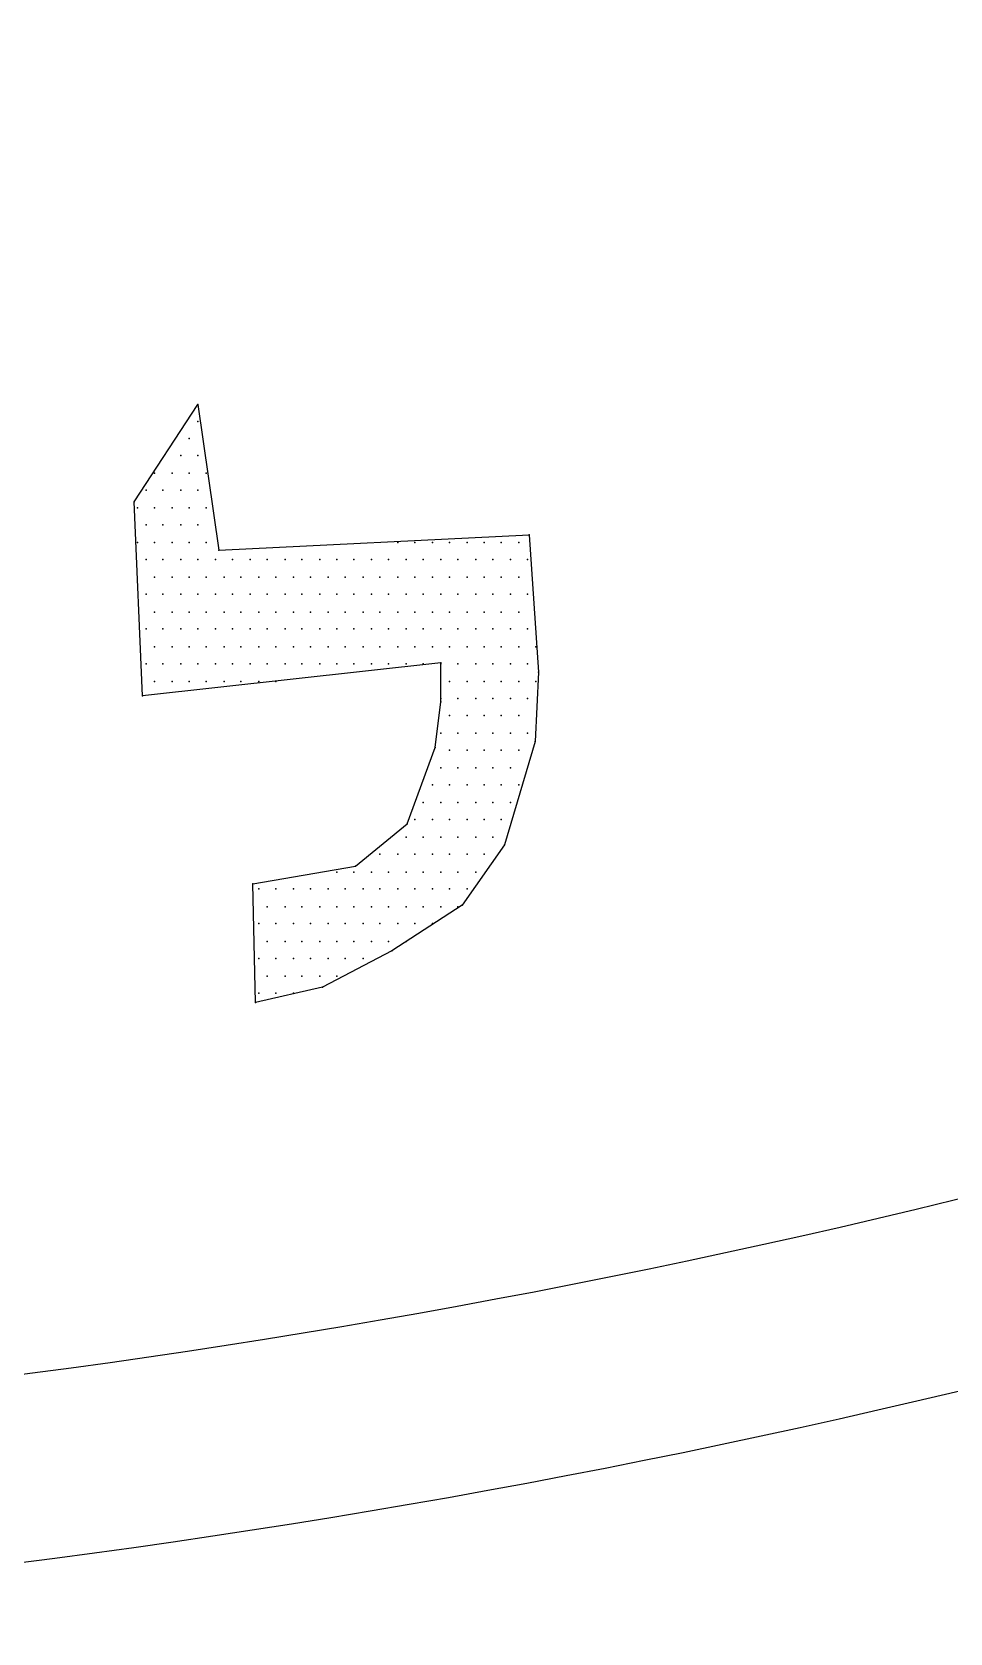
# Model space of a CAD drawing. Extents: x 180421 to 181317, y 668879 to 669680.
# Drawn here: x 180608.94 to 180614.66, y 669594.33 to 669604.31 of the extents above; entities that cross this region are included whole.
import ezdxf

# ---------------------------------------------------------------- set-up
doc = ezdxf.new("R2010")
doc.units = 0
doc.header["$LTSCALE"] = 2.5
doc.header["$MEASUREMENT"] = 0
doc.layers.add('KOTERET', color=1, linetype='CONTINUOUS')

msp = doc.modelspace()

# ---------------------------------------------------------------- linework, layer by layer
at = {"layer": 'KOTERET', "color": 1, "linetype": 'Continuous'}
for points in [[(180622.0816, 669630.2263, 0.06433), (180609.3401, 669633.7416, 0.055067), (180598.0185, 669634.0794, 0.081051), (180584.6436, 669631.3295, 0.05642), (180576.1722, 669626.9486, 0.170965), (180569.6589, 669619.3533, 0.076819), (180568.6666, 669614.8616, 0.118306), (180570.2554, 669608.0158, 0.129737), (180575.3329, 669602.2468, 0.070189), (180585.2717, 669597.0109, 0.047922), (180592.7245, 669595.116, 0.049022), (180603.3916, 669594.3507, 0.072792), (180618.9939, 669597.0531, 0.1248), (180629.2441, 669602.6585, 0.103709), (180634.8759, 669610.6232, 0.036886), (180635.2876, 669612.3703, 0.106536), (180635.0026, 669617.4954, 0.106243), (180629.9355, 669625.2332, 0.106919), (180622.0816, 669630.2263)], [(180592.9145, 669596.2614, 0.049045), (180603.36, 669595.5119, 0.072972), (180618.6666, 669598.1721, 0.125195), (180628.4524, 669603.5083, 0.103069), (180633.7886, 669611.0297, 0.035565), (180634.1422, 669612.5551, 0.105225), (180633.8994, 669617.1365, 0.105504), (180629.1227, 669624.4098, 0.107235), (180621.6594, 669629.1496, 0.064474), (180609.1765, 669632.591, 0.055181), (180598.0871, 669632.9235, 0.081162), (180585.0606, 669630.2474, 0.05669), (180576.7844, 669625.9616, 0.171614), (180570.7409, 669618.9363, 0.076301), (180569.8278, 669614.8194, 0.117637), (180571.2952, 669608.5384, 0.130118), (180575.998, 669603.2022, 0.070334), (180585.6676, 669598.1034, 0.047983), (180592.9145, 669596.2614)]]:
    msp.add_lwpolyline(points, format="xyb", dxfattribs=at)
at = {"layer": 'KOTERET', "color": 2, "linetype": 'Continuous'}
for points in [[(180609.5777, 669601.3812), (180609.9735, 669601.9882)], [(180609.9735, 669601.9882), (180610.1055, 669601.0803)], [(180609.9735, 669601.8826), (180609.9735, 669601.8826)], [(180609.9207, 669601.777), (180609.9207, 669601.777)], [(180609.868, 669601.6715), (180609.868, 669601.6715)], [(180609.9735, 669601.6715), (180609.9735, 669601.6715)], [(180609.7043, 669601.5606), (180609.7043, 669601.5606)], [(180609.8152, 669601.5606), (180609.8152, 669601.5606)], [(180609.9207, 669601.5606), (180609.9207, 669601.5606)], [(180610.0263, 669601.5606), (180610.0263, 669601.5606)], [(180609.6515, 669601.4551), (180609.6515, 669601.4551)], [(180609.7571, 669601.4551), (180609.7571, 669601.4551)], [(180609.868, 669601.4551), (180609.868, 669601.4551)], [(180609.9735, 669601.4551), (180609.9735, 669601.4551)], [(180609.6304, 669600.1725), (180609.5777, 669601.3812)], [(180609.5988, 669601.3442), (180609.5988, 669601.3442)], [(180609.7043, 669601.3442), (180609.7043, 669601.3442)], [(180609.8152, 669601.3442), (180609.8152, 669601.3442)], [(180609.9207, 669601.3442), (180609.9207, 669601.3442)], [(180610.0263, 669601.3442), (180610.0263, 669601.3442)], [(180609.6515, 669601.2387), (180609.6515, 669601.2387)], [(180609.7571, 669601.2387), (180609.7571, 669601.2387)], [(180609.868, 669601.2387), (180609.868, 669601.2387)], [(180609.9735, 669601.2387), (180609.9735, 669601.2387)], [(180609.5988, 669601.1278), (180609.5988, 669601.1278)], [(180609.7043, 669601.1278), (180609.7043, 669601.1278)], [(180609.8152, 669601.1278), (180609.8152, 669601.1278)], [(180609.9207, 669601.1278), (180609.9207, 669601.1278)], [(180610.0263, 669601.1278), (180610.0263, 669601.1278)], [(180610.1055, 669601.0803), (180612.0373, 669601.1753)], [(180611.2192, 669601.1278), (180611.2192, 669601.1278)], [(180611.3247, 669601.1278), (180611.3247, 669601.1278)], [(180611.4356, 669601.1278), (180611.4356, 669601.1278)], [(180611.5411, 669601.1278), (180611.5411, 669601.1278)], [(180611.652, 669601.1278), (180611.652, 669601.1278)], [(180611.7575, 669601.1278), (180611.7575, 669601.1278)], [(180611.8631, 669601.1278), (180611.8631, 669601.1278)], [(180611.9739, 669601.1278), (180611.9739, 669601.1278)], [(180612.0373, 669601.1753), (180612.0953, 669600.3203)], [(180609.6515, 669601.0223), (180609.6515, 669601.0223)], [(180609.7571, 669601.0223), (180609.7571, 669601.0223)], [(180609.868, 669601.0223), (180609.868, 669601.0223)], [(180609.9735, 669601.0223), (180609.9735, 669601.0223)], [(180610.0844, 669601.0223), (180610.0844, 669601.0223)], [(180610.1899, 669601.0223), (180610.1899, 669601.0223)], [(180610.3008, 669601.0223), (180610.3008, 669601.0223)], [(180610.4063, 669601.0223), (180610.4063, 669601.0223)], [(180610.5172, 669601.0223), (180610.5172, 669601.0223)], [(180610.6227, 669601.0223), (180610.6227, 669601.0223)], [(180610.7336, 669601.0223), (180610.7336, 669601.0223)], [(180610.8391, 669601.0223), (180610.8391, 669601.0223)], [(180610.9447, 669601.0223), (180610.9447, 669601.0223)], [(180611.0555, 669601.0223), (180611.0555, 669601.0223)], [(180611.1611, 669601.0223), (180611.1611, 669601.0223)], [(180611.2719, 669601.0223), (180611.2719, 669601.0223)], [(180611.3775, 669601.0223), (180611.3775, 669601.0223)], [(180611.4883, 669601.0223), (180611.4883, 669601.0223)], [(180611.5939, 669601.0223), (180611.5939, 669601.0223)], [(180611.7048, 669601.0223), (180611.7048, 669601.0223)], [(180611.8103, 669601.0223), (180611.8103, 669601.0223)], [(180611.9212, 669601.0223), (180611.9212, 669601.0223)], [(180612.0267, 669601.0223), (180612.0267, 669601.0223)], [(180609.7043, 669600.9114), (180609.7043, 669600.9114)], [(180609.8152, 669600.9114), (180609.8152, 669600.9114)], [(180609.9207, 669600.9114), (180609.9207, 669600.9114)], [(180610.0263, 669600.9114), (180610.0263, 669600.9114)], [(180610.1371, 669600.9114), (180610.1371, 669600.9114)], [(180610.2427, 669600.9114), (180610.2427, 669600.9114)], [(180610.3535, 669600.9114), (180610.3535, 669600.9114)], [(180610.4591, 669600.9114), (180610.4591, 669600.9114)], [(180610.5699, 669600.9114), (180610.5699, 669600.9114)], [(180610.6755, 669600.9114), (180610.6755, 669600.9114)], [(180610.7864, 669600.9114), (180610.7864, 669600.9114)], [(180610.8919, 669600.9114), (180610.8919, 669600.9114)], [(180611.0028, 669600.9114), (180611.0028, 669600.9114)], [(180611.1083, 669600.9114), (180611.1083, 669600.9114)], [(180611.2192, 669600.9114), (180611.2192, 669600.9114)], [(180611.3247, 669600.9114), (180611.3247, 669600.9114)], [(180611.4356, 669600.9114), (180611.4356, 669600.9114)], [(180611.5411, 669600.9114), (180611.5411, 669600.9114)], [(180611.652, 669600.9114), (180611.652, 669600.9114)], [(180611.7575, 669600.9114), (180611.7575, 669600.9114)], [(180611.8631, 669600.9114), (180611.8631, 669600.9114)], [(180611.9739, 669600.9114), (180611.9739, 669600.9114)], [(180609.6515, 669600.8059), (180609.6515, 669600.8059)], [(180609.7571, 669600.8059), (180609.7571, 669600.8059)], [(180609.868, 669600.8059), (180609.868, 669600.8059)], [(180609.9735, 669600.8059), (180609.9735, 669600.8059)], [(180610.0844, 669600.8059), (180610.0844, 669600.8059)], [(180610.1899, 669600.8059), (180610.1899, 669600.8059)], [(180610.3008, 669600.8059), (180610.3008, 669600.8059)], [(180610.4063, 669600.8059), (180610.4063, 669600.8059)], [(180610.5172, 669600.8059), (180610.5172, 669600.8059)], [(180610.6227, 669600.8059), (180610.6227, 669600.8059)], [(180610.7336, 669600.8059), (180610.7336, 669600.8059)], [(180610.8391, 669600.8059), (180610.8391, 669600.8059)], [(180610.9447, 669600.8059), (180610.9447, 669600.8059)], [(180611.0555, 669600.8059), (180611.0555, 669600.8059)], [(180611.1611, 669600.8059), (180611.1611, 669600.8059)], [(180611.2719, 669600.8059), (180611.2719, 669600.8059)], [(180611.3775, 669600.8059), (180611.3775, 669600.8059)], [(180611.4883, 669600.8059), (180611.4883, 669600.8059)], [(180611.5939, 669600.8059), (180611.5939, 669600.8059)], [(180611.7048, 669600.8059), (180611.7048, 669600.8059)], [(180611.8103, 669600.8059), (180611.8103, 669600.8059)], [(180611.9212, 669600.8059), (180611.9212, 669600.8059)], [(180612.0267, 669600.8059), (180612.0267, 669600.8059)], [(180609.7043, 669600.695), (180609.7043, 669600.695)], [(180609.8152, 669600.695), (180609.8152, 669600.695)], [(180609.9207, 669600.695), (180609.9207, 669600.695)], [(180610.0263, 669600.695), (180610.0263, 669600.695)], [(180610.1371, 669600.695), (180610.1371, 669600.695)], [(180610.2427, 669600.695), (180610.2427, 669600.695)], [(180610.3535, 669600.695), (180610.3535, 669600.695)], [(180610.4591, 669600.695), (180610.4591, 669600.695)], [(180610.5699, 669600.695), (180610.5699, 669600.695)], [(180610.6755, 669600.695), (180610.6755, 669600.695)], [(180610.7864, 669600.695), (180610.7864, 669600.695)], [(180610.8919, 669600.695), (180610.8919, 669600.695)], [(180611.0028, 669600.695), (180611.0028, 669600.695)], [(180611.1083, 669600.695), (180611.1083, 669600.695)], [(180611.2192, 669600.695), (180611.2192, 669600.695)], [(180611.3247, 669600.695), (180611.3247, 669600.695)], [(180611.4356, 669600.695), (180611.4356, 669600.695)], [(180611.5411, 669600.695), (180611.5411, 669600.695)], [(180611.652, 669600.695), (180611.652, 669600.695)], [(180611.7575, 669600.695), (180611.7575, 669600.695)], [(180611.8631, 669600.695), (180611.8631, 669600.695)], [(180611.9739, 669600.695), (180611.9739, 669600.695)], [(180609.6515, 669600.5895), (180609.6515, 669600.5895)], [(180609.7571, 669600.5895), (180609.7571, 669600.5895)], [(180609.868, 669600.5895), (180609.868, 669600.5895)], [(180609.9735, 669600.5895), (180609.9735, 669600.5895)], [(180610.0844, 669600.5895), (180610.0844, 669600.5895)], [(180610.1899, 669600.5895), (180610.1899, 669600.5895)], [(180610.3008, 669600.5895), (180610.3008, 669600.5895)], [(180610.4063, 669600.5895), (180610.4063, 669600.5895)], [(180610.5172, 669600.5895), (180610.5172, 669600.5895)], [(180610.6227, 669600.5895), (180610.6227, 669600.5895)], [(180610.7336, 669600.5895), (180610.7336, 669600.5895)], [(180610.8391, 669600.5895), (180610.8391, 669600.5895)], [(180610.9447, 669600.5895), (180610.9447, 669600.5895)], [(180611.0555, 669600.5895), (180611.0555, 669600.5895)], [(180611.1611, 669600.5895), (180611.1611, 669600.5895)], [(180611.2719, 669600.5895), (180611.2719, 669600.5895)], [(180611.3775, 669600.5895), (180611.3775, 669600.5895)], [(180611.4883, 669600.5895), (180611.4883, 669600.5895)], [(180611.5939, 669600.5895), (180611.5939, 669600.5895)], [(180611.7048, 669600.5895), (180611.7048, 669600.5895)], [(180611.8103, 669600.5895), (180611.8103, 669600.5895)], [(180611.9212, 669600.5895), (180611.9212, 669600.5895)], [(180612.0267, 669600.5895), (180612.0267, 669600.5895)], [(180609.7043, 669600.4786), (180609.7043, 669600.4786)], [(180609.8152, 669600.4786), (180609.8152, 669600.4786)], [(180609.9207, 669600.4786), (180609.9207, 669600.4786)], [(180610.0263, 669600.4786), (180610.0263, 669600.4786)], [(180610.1371, 669600.4786), (180610.1371, 669600.4786)], [(180610.2427, 669600.4786), (180610.2427, 669600.4786)], [(180610.3535, 669600.4786), (180610.3535, 669600.4786)], [(180610.4591, 669600.4786), (180610.4591, 669600.4786)], [(180610.5699, 669600.4786), (180610.5699, 669600.4786)], [(180610.6755, 669600.4786), (180610.6755, 669600.4786)], [(180610.7864, 669600.4786), (180610.7864, 669600.4786)], [(180610.8919, 669600.4786), (180610.8919, 669600.4786)], [(180611.0028, 669600.4786), (180611.0028, 669600.4786)], [(180611.1083, 669600.4786), (180611.1083, 669600.4786)], [(180611.2192, 669600.4786), (180611.2192, 669600.4786)], [(180611.3247, 669600.4786), (180611.3247, 669600.4786)], [(180611.4356, 669600.4786), (180611.4356, 669600.4786)], [(180611.5411, 669600.4786), (180611.5411, 669600.4786)], [(180611.652, 669600.4786), (180611.652, 669600.4786)], [(180611.7575, 669600.4786), (180611.7575, 669600.4786)], [(180611.8631, 669600.4786), (180611.8631, 669600.4786)], [(180611.9739, 669600.4786), (180611.9739, 669600.4786)], [(180612.0795, 669600.4786), (180612.0795, 669600.4786)], [(180611.4883, 669600.3783), (180609.6304, 669600.1725)], [(180609.6515, 669600.3731), (180609.6515, 669600.3731)], [(180609.7571, 669600.3731), (180609.7571, 669600.3731)], [(180609.868, 669600.3731), (180609.868, 669600.3731)], [(180609.9735, 669600.3731), (180609.9735, 669600.3731)], [(180610.0844, 669600.3731), (180610.0844, 669600.3731)], [(180610.1899, 669600.3731), (180610.1899, 669600.3731)], [(180610.3008, 669600.3731), (180610.3008, 669600.3731)], [(180610.4063, 669600.3731), (180610.4063, 669600.3731)], [(180610.5172, 669600.3731), (180610.5172, 669600.3731)], [(180610.6227, 669600.3731), (180610.6227, 669600.3731)], [(180610.7336, 669600.3731), (180610.7336, 669600.3731)], [(180610.8391, 669600.3731), (180610.8391, 669600.3731)], [(180610.9447, 669600.3731), (180610.9447, 669600.3731)], [(180611.0555, 669600.3731), (180611.0555, 669600.3731)], [(180611.1611, 669600.3731), (180611.1611, 669600.3731)], [(180611.2719, 669600.3731), (180611.2719, 669600.3731)], [(180611.3775, 669600.3731), (180611.3775, 669600.3731)], [(180611.4883, 669600.1355), (180611.4883, 669600.3783)], [(180611.4883, 669600.3731), (180611.4883, 669600.3731)], [(180611.5939, 669600.3731), (180611.5939, 669600.3731)], [(180611.7048, 669600.3731), (180611.7048, 669600.3731)], [(180611.8103, 669600.3731), (180611.8103, 669600.3731)], [(180611.9212, 669600.3731), (180611.9212, 669600.3731)], [(180612.0267, 669600.3731), (180612.0267, 669600.3731)], [(180612.0953, 669600.3203), (180612.0742, 669599.8875)], [(180609.7043, 669600.2622), (180609.7043, 669600.2622)], [(180609.8152, 669600.2622), (180609.8152, 669600.2622)], [(180609.9207, 669600.2622), (180609.9207, 669600.2622)], [(180610.0263, 669600.2622), (180610.0263, 669600.2622)], [(180610.1371, 669600.2622), (180610.1371, 669600.2622)], [(180610.2427, 669600.2622), (180610.2427, 669600.2622)], [(180610.3535, 669600.2622), (180610.3535, 669600.2622)], [(180610.4591, 669600.2622), (180610.4591, 669600.2622)], [(180611.5411, 669600.2622), (180611.5411, 669600.2622)], [(180611.652, 669600.2622), (180611.652, 669600.2622)], [(180611.7575, 669600.2622), (180611.7575, 669600.2622)], [(180611.8631, 669600.2622), (180611.8631, 669600.2622)], [(180611.9739, 669600.2622), (180611.9739, 669600.2622)], [(180612.0795, 669600.2622), (180612.0795, 669600.2622)], [(180611.4514, 669599.8505), (180611.4883, 669600.1355)], [(180611.4883, 669600.1567), (180611.4883, 669600.1567)], [(180611.5939, 669600.1567), (180611.5939, 669600.1567)], [(180611.7048, 669600.1567), (180611.7048, 669600.1567)], [(180611.8103, 669600.1567), (180611.8103, 669600.1567)], [(180611.9212, 669600.1567), (180611.9212, 669600.1567)], [(180612.0267, 669600.1567), (180612.0267, 669600.1567)], [(180611.5411, 669600.0511), (180611.5411, 669600.0511)], [(180611.652, 669600.0511), (180611.652, 669600.0511)], [(180611.7575, 669600.0511), (180611.7575, 669600.0511)], [(180611.8631, 669600.0511), (180611.8631, 669600.0511)], [(180611.9739, 669600.0511), (180611.9739, 669600.0511)], [(180611.4883, 669599.9402), (180611.4883, 669599.9402)], [(180611.5939, 669599.9402), (180611.5939, 669599.9402)], [(180611.7048, 669599.9402), (180611.7048, 669599.9402)], [(180611.8103, 669599.9402), (180611.8103, 669599.9402)], [(180611.9212, 669599.9402), (180611.9212, 669599.9402)], [(180612.0267, 669599.9402), (180612.0267, 669599.9402)], [(180611.2772, 669599.3755), (180611.4514, 669599.8505)], [(180611.5411, 669599.8347), (180611.5411, 669599.8347)], [(180611.652, 669599.8347), (180611.652, 669599.8347)], [(180611.7575, 669599.8347), (180611.7575, 669599.8347)], [(180611.8631, 669599.8347), (180611.8631, 669599.8347)], [(180612.0742, 669599.8875), (180611.8842, 669599.2435)], [(180611.9739, 669599.8347), (180611.9739, 669599.8347)], [(180611.4883, 669599.7238), (180611.4883, 669599.7238)], [(180611.5939, 669599.7238), (180611.5939, 669599.7238)], [(180611.7048, 669599.7238), (180611.7048, 669599.7238)], [(180611.8103, 669599.7238), (180611.8103, 669599.7238)], [(180611.9212, 669599.7238), (180611.9212, 669599.7238)], [(180611.4356, 669599.6183), (180611.4356, 669599.6183)], [(180611.5411, 669599.6183), (180611.5411, 669599.6183)], [(180611.652, 669599.6183), (180611.652, 669599.6183)], [(180611.7575, 669599.6183), (180611.7575, 669599.6183)], [(180611.8631, 669599.6183), (180611.8631, 669599.6183)], [(180611.9739, 669599.6183), (180611.9739, 669599.6183)], [(180611.3775, 669599.5074), (180611.3775, 669599.5074)], [(180611.4883, 669599.5074), (180611.4883, 669599.5074)], [(180611.5939, 669599.5074), (180611.5939, 669599.5074)], [(180611.7048, 669599.5074), (180611.7048, 669599.5074)], [(180611.8103, 669599.5074), (180611.8103, 669599.5074)], [(180611.9212, 669599.5074), (180611.9212, 669599.5074)], [(180610.9553, 669599.1116), (180611.2772, 669599.3755)], [(180611.3247, 669599.4019), (180611.3247, 669599.4019)], [(180611.4356, 669599.4019), (180611.4356, 669599.4019)], [(180611.5411, 669599.4019), (180611.5411, 669599.4019)], [(180611.652, 669599.4019), (180611.652, 669599.4019)], [(180611.7575, 669599.4019), (180611.7575, 669599.4019)], [(180611.8631, 669599.4019), (180611.8631, 669599.4019)], [(180611.2719, 669599.291), (180611.2719, 669599.291)], [(180611.3775, 669599.291), (180611.3775, 669599.291)], [(180611.4883, 669599.291), (180611.4883, 669599.291)], [(180611.5939, 669599.291), (180611.5939, 669599.291)], [(180611.8842, 669599.2435), (180611.6203, 669598.8688)], [(180611.7048, 669599.291), (180611.7048, 669599.291)], [(180611.8103, 669599.291), (180611.8103, 669599.291)], [(180611.1083, 669599.1855), (180611.1083, 669599.1855)], [(180611.2192, 669599.1855), (180611.2192, 669599.1855)], [(180611.3247, 669599.1855), (180611.3247, 669599.1855)], [(180611.4356, 669599.1855), (180611.4356, 669599.1855)], [(180611.5411, 669599.1855), (180611.5411, 669599.1855)], [(180611.652, 669599.1855), (180611.652, 669599.1855)], [(180611.7575, 669599.1855), (180611.7575, 669599.1855)], [(180610.3166, 669599.0007), (180610.9553, 669599.1116)], [(180610.8391, 669599.0746), (180610.8391, 669599.0746)], [(180610.9447, 669599.0746), (180610.9447, 669599.0746)], [(180611.0555, 669599.0746), (180611.0555, 669599.0746)], [(180611.1611, 669599.0746), (180611.1611, 669599.0746)], [(180611.2719, 669599.0746), (180611.2719, 669599.0746)], [(180611.3775, 669599.0746), (180611.3775, 669599.0746)], [(180611.4883, 669599.0746), (180611.4883, 669599.0746)], [(180611.5939, 669599.0746), (180611.5939, 669599.0746)], [(180611.7048, 669599.0746), (180611.7048, 669599.0746)], [(180610.3324, 669598.2618), (180610.3166, 669599.0007)], [(180610.3535, 669598.9691), (180610.3535, 669598.9691)], [(180610.4591, 669598.9691), (180610.4591, 669598.9691)], [(180610.5699, 669598.9691), (180610.5699, 669598.9691)], [(180610.6755, 669598.9691), (180610.6755, 669598.9691)], [(180610.7864, 669598.9691), (180610.7864, 669598.9691)], [(180610.8919, 669598.9691), (180610.8919, 669598.9691)], [(180611.0028, 669598.9691), (180611.0028, 669598.9691)], [(180611.1083, 669598.9691), (180611.1083, 669598.9691)], [(180611.2192, 669598.9691), (180611.2192, 669598.9691)], [(180611.3247, 669598.9691), (180611.3247, 669598.9691)], [(180611.4356, 669598.9691), (180611.4356, 669598.9691)], [(180611.5411, 669598.9691), (180611.5411, 669598.9691)], [(180611.652, 669598.9691), (180611.652, 669598.9691)], [(180610.4063, 669598.8582), (180610.4063, 669598.8582)], [(180610.5172, 669598.8582), (180610.5172, 669598.8582)], [(180610.6227, 669598.8582), (180610.6227, 669598.8582)], [(180610.7336, 669598.8582), (180610.7336, 669598.8582)], [(180610.8391, 669598.8582), (180610.8391, 669598.8582)], [(180610.9447, 669598.8582), (180610.9447, 669598.8582)], [(180611.0555, 669598.8582), (180611.0555, 669598.8582)], [(180611.1611, 669598.8582), (180611.1611, 669598.8582)], [(180611.6203, 669598.8688), (180611.1822, 669598.5838)], [(180611.2719, 669598.8582), (180611.2719, 669598.8582)], [(180611.3775, 669598.8582), (180611.3775, 669598.8582)], [(180611.4883, 669598.8582), (180611.4883, 669598.8582)], [(180611.5939, 669598.8582), (180611.5939, 669598.8582)], [(180610.3535, 669598.7527), (180610.3535, 669598.7527)], [(180610.4591, 669598.7527), (180610.4591, 669598.7527)], [(180610.5699, 669598.7527), (180610.5699, 669598.7527)], [(180610.6755, 669598.7527), (180610.6755, 669598.7527)], [(180610.7864, 669598.7527), (180610.7864, 669598.7527)], [(180610.8919, 669598.7527), (180610.8919, 669598.7527)], [(180611.0028, 669598.7527), (180611.0028, 669598.7527)], [(180611.1083, 669598.7527), (180611.1083, 669598.7527)], [(180611.2192, 669598.7527), (180611.2192, 669598.7527)], [(180611.3247, 669598.7527), (180611.3247, 669598.7527)], [(180611.4356, 669598.7527), (180611.4356, 669598.7527)], [(180610.4063, 669598.6418), (180610.4063, 669598.6418)], [(180610.5172, 669598.6418), (180610.5172, 669598.6418)], [(180610.6227, 669598.6418), (180610.6227, 669598.6418)], [(180610.7336, 669598.6418), (180610.7336, 669598.6418)], [(180610.8391, 669598.6418), (180610.8391, 669598.6418)], [(180610.9447, 669598.6418), (180610.9447, 669598.6418)], [(180611.0555, 669598.6418), (180611.0555, 669598.6418)], [(180611.1611, 669598.6418), (180611.1611, 669598.6418)], [(180611.2719, 669598.6418), (180611.2719, 669598.6418)], [(180610.3535, 669598.5363), (180610.3535, 669598.5363)], [(180610.4591, 669598.5363), (180610.4591, 669598.5363)], [(180610.5699, 669598.5363), (180610.5699, 669598.5363)], [(180610.6755, 669598.5363), (180610.6755, 669598.5363)], [(180611.1822, 669598.5838), (180610.7494, 669598.3568)], [(180610.7864, 669598.5363), (180610.7864, 669598.5363)], [(180610.8919, 669598.5363), (180610.8919, 669598.5363)], [(180611.0028, 669598.5363), (180611.0028, 669598.5363)], [(180610.4063, 669598.4254), (180610.4063, 669598.4254)], [(180610.5172, 669598.4254), (180610.5172, 669598.4254)], [(180610.6227, 669598.4254), (180610.6227, 669598.4254)], [(180610.7336, 669598.4254), (180610.7336, 669598.4254)], [(180610.8391, 669598.4254), (180610.8391, 669598.4254)], [(180610.7494, 669598.3568), (180610.3324, 669598.2618)], [(180610.3535, 669598.3199), (180610.3535, 669598.3199)], [(180610.4591, 669598.3199), (180610.4591, 669598.3199)], [(180610.5699, 669598.3199), (180610.5699, 669598.3199)]]:
    msp.add_lwpolyline(points, dxfattribs=at)
at = {"layer": 'KOTERET', "color": 1}
for p in [(180609.9735, 669601.9882), (180609.9735, 669601.9882), (180609.9735, 669601.8826), (180609.9735, 669601.8826), (180609.9207, 669601.777), (180609.9207, 669601.777), (180609.868, 669601.6715), (180609.868, 669601.6715), (180609.9735, 669601.6715), (180609.9735, 669601.6715), (180609.7043, 669601.5606), (180609.7043, 669601.5606), (180609.8152, 669601.5606), (180609.8152, 669601.5606), (180609.9207, 669601.5606), (180609.9207, 669601.5606), (180610.0263, 669601.5606), (180610.0263, 669601.5606), (180609.6515, 669601.4551), (180609.6515, 669601.4551), (180609.7571, 669601.4551), (180609.7571, 669601.4551), (180609.868, 669601.4551), (180609.868, 669601.4551), (180609.9735, 669601.4551), (180609.9735, 669601.4551), (180609.5777, 669601.3812), (180609.5777, 669601.3812), (180609.5988, 669601.3442), (180609.5988, 669601.3442), (180609.7043, 669601.3442), (180609.7043, 669601.3442), (180609.8152, 669601.3442), (180609.8152, 669601.3442), (180609.9207, 669601.3442), (180609.9207, 669601.3442), (180610.0263, 669601.3442), (180610.0263, 669601.3442), (180609.6515, 669601.2387), (180609.6515, 669601.2387), (180609.7571, 669601.2387), (180609.7571, 669601.2387), (180609.868, 669601.2387), (180609.868, 669601.2387), (180609.9735, 669601.2387), (180609.9735, 669601.2387), (180609.5988, 669601.1278), (180609.5988, 669601.1278), (180609.7043, 669601.1278), (180609.7043, 669601.1278), (180609.8152, 669601.1278), (180609.8152, 669601.1278), (180609.9207, 669601.1278), (180609.9207, 669601.1278), (180610.0263, 669601.1278), (180610.0263, 669601.1278), (180611.2192, 669601.1278), (180611.2192, 669601.1278), (180611.3247, 669601.1278), (180611.3247, 669601.1278), (180611.4356, 669601.1278), (180611.4356, 669601.1278), (180611.5411, 669601.1278), (180611.5411, 669601.1278), (180611.652, 669601.1278), (180611.652, 669601.1278), (180611.7575, 669601.1278), (180611.7575, 669601.1278), (180611.8631, 669601.1278), (180611.8631, 669601.1278), (180611.9739, 669601.1278), (180611.9739, 669601.1278), (180612.0373, 669601.1753), (180612.0373, 669601.1753), (180609.6515, 669601.0223), (180609.6515, 669601.0223), (180609.7571, 669601.0223), (180609.7571, 669601.0223), (180609.868, 669601.0223), (180609.868, 669601.0223), (180609.9735, 669601.0223), (180609.9735, 669601.0223), (180610.0844, 669601.0223), (180610.0844, 669601.0223), (180610.1055, 669601.0803), (180610.1055, 669601.0803), (180610.1899, 669601.0223), (180610.1899, 669601.0223), (180610.3008, 669601.0223), (180610.3008, 669601.0223), (180610.4063, 669601.0223), (180610.4063, 669601.0223), (180610.5172, 669601.0223), (180610.5172, 669601.0223), (180610.6227, 669601.0223), (180610.6227, 669601.0223), (180610.7336, 669601.0223), (180610.7336, 669601.0223), (180610.8391, 669601.0223), (180610.8391, 669601.0223), (180610.9447, 669601.0223), (180610.9447, 669601.0223), (180611.0555, 669601.0223), (180611.0555, 669601.0223), (180611.1611, 669601.0223), (180611.1611, 669601.0223), (180611.2719, 669601.0223), (180611.2719, 669601.0223), (180611.3775, 669601.0223), (180611.3775, 669601.0223), (180611.4883, 669601.0223), (180611.4883, 669601.0223), (180611.5939, 669601.0223), (180611.5939, 669601.0223), (180611.7048, 669601.0223), (180611.7048, 669601.0223), (180611.8103, 669601.0223), (180611.8103, 669601.0223), (180611.9212, 669601.0223), (180611.9212, 669601.0223), (180612.0267, 669601.0223), (180612.0267, 669601.0223), (180609.7043, 669600.9114), (180609.7043, 669600.9114), (180609.8152, 669600.9114), (180609.8152, 669600.9114), (180609.9207, 669600.9114), (180609.9207, 669600.9114), (180610.0263, 669600.9114), (180610.0263, 669600.9114), (180610.1371, 669600.9114), (180610.1371, 669600.9114), (180610.2427, 669600.9114), (180610.2427, 669600.9114), (180610.3535, 669600.9114), (180610.3535, 669600.9114), (180610.4591, 669600.9114), (180610.4591, 669600.9114), (180610.5699, 669600.9114), (180610.5699, 669600.9114), (180610.6755, 669600.9114), (180610.6755, 669600.9114), (180610.7864, 669600.9114), (180610.7864, 669600.9114), (180610.8919, 669600.9114), (180610.8919, 669600.9114), (180611.0028, 669600.9114), (180611.0028, 669600.9114), (180611.1083, 669600.9114), (180611.1083, 669600.9114), (180611.2192, 669600.9114), (180611.2192, 669600.9114), (180611.3247, 669600.9114), (180611.3247, 669600.9114), (180611.4356, 669600.9114), (180611.4356, 669600.9114), (180611.5411, 669600.9114), (180611.5411, 669600.9114), (180611.652, 669600.9114), (180611.652, 669600.9114), (180611.7575, 669600.9114), (180611.7575, 669600.9114), (180611.8631, 669600.9114), (180611.8631, 669600.9114), (180611.9739, 669600.9114), (180611.9739, 669600.9114), (180609.6515, 669600.8059), (180609.6515, 669600.8059), (180609.7571, 669600.8059), (180609.7571, 669600.8059), (180609.868, 669600.8059), (180609.868, 669600.8059), (180609.9735, 669600.8059), (180609.9735, 669600.8059), (180610.0844, 669600.8059), (180610.0844, 669600.8059), (180610.1899, 669600.8059), (180610.1899, 669600.8059), (180610.3008, 669600.8059), (180610.3008, 669600.8059), (180610.4063, 669600.8059), (180610.4063, 669600.8059), (180610.5172, 669600.8059), (180610.5172, 669600.8059), (180610.6227, 669600.8059), (180610.6227, 669600.8059), (180610.7336, 669600.8059), (180610.7336, 669600.8059), (180610.8391, 669600.8059), (180610.8391, 669600.8059), (180610.9447, 669600.8059), (180610.9447, 669600.8059), (180611.0555, 669600.8059), (180611.0555, 669600.8059), (180611.1611, 669600.8059), (180611.1611, 669600.8059), (180611.2719, 669600.8059), (180611.2719, 669600.8059), (180611.3775, 669600.8059), (180611.3775, 669600.8059), (180611.4883, 669600.8059), (180611.4883, 669600.8059), (180611.5939, 669600.8059), (180611.5939, 669600.8059), (180611.7048, 669600.8059), (180611.7048, 669600.8059), (180611.8103, 669600.8059), (180611.8103, 669600.8059), (180611.9212, 669600.8059), (180611.9212, 669600.8059), (180612.0267, 669600.8059), (180612.0267, 669600.8059), (180609.7043, 669600.695), (180609.7043, 669600.695), (180609.8152, 669600.695), (180609.8152, 669600.695), (180609.9207, 669600.695), (180609.9207, 669600.695), (180610.0263, 669600.695), (180610.0263, 669600.695), (180610.1371, 669600.695), (180610.1371, 669600.695), (180610.2427, 669600.695), (180610.2427, 669600.695), (180610.3535, 669600.695), (180610.3535, 669600.695), (180610.4591, 669600.695), (180610.4591, 669600.695), (180610.5699, 669600.695), (180610.5699, 669600.695), (180610.6755, 669600.695), (180610.6755, 669600.695), (180610.7864, 669600.695), (180610.7864, 669600.695), (180610.8919, 669600.695), (180610.8919, 669600.695), (180611.0028, 669600.695), (180611.0028, 669600.695), (180611.1083, 669600.695), (180611.1083, 669600.695), (180611.2192, 669600.695), (180611.2192, 669600.695), (180611.3247, 669600.695), (180611.3247, 669600.695), (180611.4356, 669600.695), (180611.4356, 669600.695), (180611.5411, 669600.695), (180611.5411, 669600.695), (180611.652, 669600.695), (180611.652, 669600.695), (180611.7575, 669600.695), (180611.7575, 669600.695), (180611.8631, 669600.695), (180611.8631, 669600.695), (180611.9739, 669600.695), (180611.9739, 669600.695), (180609.6515, 669600.5895), (180609.6515, 669600.5895), (180609.7571, 669600.5895), (180609.7571, 669600.5895), (180609.868, 669600.5895), (180609.868, 669600.5895), (180609.9735, 669600.5895), (180609.9735, 669600.5895), (180610.0844, 669600.5895), (180610.0844, 669600.5895), (180610.1899, 669600.5895), (180610.1899, 669600.5895), (180610.3008, 669600.5895), (180610.3008, 669600.5895), (180610.4063, 669600.5895), (180610.4063, 669600.5895), (180610.5172, 669600.5895), (180610.5172, 669600.5895), (180610.6227, 669600.5895), (180610.6227, 669600.5895), (180610.7336, 669600.5895), (180610.7336, 669600.5895), (180610.8391, 669600.5895), (180610.8391, 669600.5895), (180610.9447, 669600.5895), (180610.9447, 669600.5895), (180611.0555, 669600.5895), (180611.0555, 669600.5895), (180611.1611, 669600.5895), (180611.1611, 669600.5895), (180611.2719, 669600.5895), (180611.2719, 669600.5895), (180611.3775, 669600.5895), (180611.3775, 669600.5895), (180611.4883, 669600.5895), (180611.4883, 669600.5895), (180611.5939, 669600.5895), (180611.5939, 669600.5895), (180611.7048, 669600.5895), (180611.7048, 669600.5895), (180611.8103, 669600.5895), (180611.8103, 669600.5895), (180611.9212, 669600.5895), (180611.9212, 669600.5895), (180612.0267, 669600.5895), (180612.0267, 669600.5895), (180609.7043, 669600.4786), (180609.7043, 669600.4786), (180609.8152, 669600.4786), (180609.8152, 669600.4786), (180609.9207, 669600.4786), (180609.9207, 669600.4786), (180610.0263, 669600.4786), (180610.0263, 669600.4786), (180610.1371, 669600.4786), (180610.1371, 669600.4786), (180610.2427, 669600.4786), (180610.2427, 669600.4786), (180610.3535, 669600.4786), (180610.3535, 669600.4786), (180610.4591, 669600.4786), (180610.4591, 669600.4786), (180610.5699, 669600.4786), (180610.5699, 669600.4786), (180610.6755, 669600.4786), (180610.6755, 669600.4786), (180610.7864, 669600.4786), (180610.7864, 669600.4786), (180610.8919, 669600.4786), (180610.8919, 669600.4786), (180611.0028, 669600.4786), (180611.0028, 669600.4786), (180611.1083, 669600.4786), (180611.1083, 669600.4786), (180611.2192, 669600.4786), (180611.2192, 669600.4786), (180611.3247, 669600.4786), (180611.3247, 669600.4786), (180611.4356, 669600.4786), (180611.4356, 669600.4786), (180611.5411, 669600.4786), (180611.5411, 669600.4786), (180611.652, 669600.4786), (180611.652, 669600.4786), (180611.7575, 669600.4786), (180611.7575, 669600.4786), (180611.8631, 669600.4786), (180611.8631, 669600.4786), (180611.9739, 669600.4786), (180611.9739, 669600.4786), (180612.0795, 669600.4786), (180612.0795, 669600.4786), (180609.6515, 669600.3731), (180609.6515, 669600.3731), (180609.7571, 669600.3731), (180609.7571, 669600.3731), (180609.868, 669600.3731), (180609.868, 669600.3731), (180609.9735, 669600.3731), (180609.9735, 669600.3731), (180610.0844, 669600.3731), (180610.0844, 669600.3731), (180610.1899, 669600.3731), (180610.1899, 669600.3731), (180610.3008, 669600.3731), (180610.3008, 669600.3731), (180610.4063, 669600.3731), (180610.4063, 669600.3731), (180610.5172, 669600.3731), (180610.5172, 669600.3731), (180610.6227, 669600.3731), (180610.6227, 669600.3731), (180610.7336, 669600.3731), (180610.7336, 669600.3731), (180610.8391, 669600.3731), (180610.8391, 669600.3731), (180610.9447, 669600.3731), (180610.9447, 669600.3731), (180611.0555, 669600.3731), (180611.0555, 669600.3731), (180611.1611, 669600.3731), (180611.1611, 669600.3731), (180611.2719, 669600.3731), (180611.2719, 669600.3731), (180611.3775, 669600.3731), (180611.3775, 669600.3731), (180611.4883, 669600.3783), (180611.4883, 669600.3783), (180611.4883, 669600.3731), (180611.4883, 669600.3731), (180611.5939, 669600.3731), (180611.5939, 669600.3731), (180611.7048, 669600.3731), (180611.7048, 669600.3731), (180611.8103, 669600.3731), (180611.8103, 669600.3731), (180611.9212, 669600.3731), (180611.9212, 669600.3731), (180612.0267, 669600.3731), (180612.0267, 669600.3731), (180612.0953, 669600.3203), (180612.0953, 669600.3203), (180609.7043, 669600.2622), (180609.7043, 669600.2622), (180609.8152, 669600.2622), (180609.8152, 669600.2622), (180609.9207, 669600.2622), (180609.9207, 669600.2622), (180610.0263, 669600.2622), (180610.0263, 669600.2622), (180610.1371, 669600.2622), (180610.1371, 669600.2622), (180610.2427, 669600.2622), (180610.2427, 669600.2622), (180610.3535, 669600.2622), (180610.3535, 669600.2622), (180610.4591, 669600.2622), (180610.4591, 669600.2622), (180611.5411, 669600.2622), (180611.5411, 669600.2622), (180611.652, 669600.2622), (180611.652, 669600.2622), (180611.7575, 669600.2622), (180611.7575, 669600.2622), (180611.8631, 669600.2622), (180611.8631, 669600.2622), (180611.9739, 669600.2622), (180611.9739, 669600.2622), (180612.0795, 669600.2622), (180612.0795, 669600.2622), (180609.6304, 669600.1725), (180609.6304, 669600.1725), (180611.4883, 669600.1567), (180611.4883, 669600.1567), (180611.4883, 669600.1355), (180611.4883, 669600.1355), (180611.5939, 669600.1567), (180611.5939, 669600.1567), (180611.7048, 669600.1567), (180611.7048, 669600.1567), (180611.8103, 669600.1567), (180611.8103, 669600.1567), (180611.9212, 669600.1567), (180611.9212, 669600.1567), (180612.0267, 669600.1567), (180612.0267, 669600.1567), (180611.5411, 669600.0511), (180611.5411, 669600.0511), (180611.652, 669600.0511), (180611.652, 669600.0511), (180611.7575, 669600.0511), (180611.7575, 669600.0511), (180611.8631, 669600.0511), (180611.8631, 669600.0511), (180611.9739, 669600.0511), (180611.9739, 669600.0511), (180611.4883, 669599.9402), (180611.4883, 669599.9402), (180611.5939, 669599.9402), (180611.5939, 669599.9402), (180611.7048, 669599.9402), (180611.7048, 669599.9402), (180611.8103, 669599.9402), (180611.8103, 669599.9402), (180611.9212, 669599.9402), (180611.9212, 669599.9402), (180612.0267, 669599.9402), (180612.0267, 669599.9402), (180611.4514, 669599.8505), (180611.4514, 669599.8505), (180611.5411, 669599.8347), (180611.5411, 669599.8347), (180611.652, 669599.8347), (180611.652, 669599.8347), (180611.7575, 669599.8347), (180611.7575, 669599.8347), (180611.8631, 669599.8347), (180611.8631, 669599.8347), (180611.9739, 669599.8347), (180611.9739, 669599.8347), (180612.0742, 669599.8875), (180612.0742, 669599.8875), (180611.4883, 669599.7238), (180611.4883, 669599.7238), (180611.5939, 669599.7238), (180611.5939, 669599.7238), (180611.7048, 669599.7238), (180611.7048, 669599.7238), (180611.8103, 669599.7238), (180611.8103, 669599.7238), (180611.9212, 669599.7238), (180611.9212, 669599.7238), (180611.4356, 669599.6183), (180611.4356, 669599.6183), (180611.5411, 669599.6183), (180611.5411, 669599.6183), (180611.652, 669599.6183), (180611.652, 669599.6183), (180611.7575, 669599.6183), (180611.7575, 669599.6183), (180611.8631, 669599.6183), (180611.8631, 669599.6183), (180611.9739, 669599.6183), (180611.9739, 669599.6183), (180611.3775, 669599.5074), (180611.3775, 669599.5074), (180611.4883, 669599.5074), (180611.4883, 669599.5074), (180611.5939, 669599.5074), (180611.5939, 669599.5074), (180611.7048, 669599.5074), (180611.7048, 669599.5074), (180611.8103, 669599.5074), (180611.8103, 669599.5074), (180611.9212, 669599.5074), (180611.9212, 669599.5074), (180611.2772, 669599.3755), (180611.2772, 669599.3755), (180611.3247, 669599.4019), (180611.3247, 669599.4019), (180611.4356, 669599.4019), (180611.4356, 669599.4019), (180611.5411, 669599.4019), (180611.5411, 669599.4019), (180611.652, 669599.4019), (180611.652, 669599.4019), (180611.7575, 669599.4019), (180611.7575, 669599.4019), (180611.8631, 669599.4019), (180611.8631, 669599.4019), (180611.2719, 669599.291), (180611.2719, 669599.291), (180611.3775, 669599.291), (180611.3775, 669599.291), (180611.4883, 669599.291), (180611.4883, 669599.291), (180611.5939, 669599.291), (180611.5939, 669599.291), (180611.7048, 669599.291), (180611.7048, 669599.291), (180611.8103, 669599.291), (180611.8103, 669599.291), (180611.8842, 669599.2435), (180611.8842, 669599.2435), (180611.1083, 669599.1855), (180611.1083, 669599.1855), (180611.2192, 669599.1855), (180611.2192, 669599.1855), (180611.3247, 669599.1855), (180611.3247, 669599.1855), (180611.4356, 669599.1855), (180611.4356, 669599.1855), (180611.5411, 669599.1855), (180611.5411, 669599.1855), (180611.652, 669599.1855), (180611.652, 669599.1855), (180611.7575, 669599.1855), (180611.7575, 669599.1855), (180610.8391, 669599.0746), (180610.8391, 669599.0746), (180610.9447, 669599.0746), (180610.9447, 669599.0746), (180610.9553, 669599.1116), (180610.9553, 669599.1116), (180611.0555, 669599.0746), (180611.0555, 669599.0746), (180611.1611, 669599.0746), (180611.1611, 669599.0746), (180611.2719, 669599.0746), (180611.2719, 669599.0746), (180611.3775, 669599.0746), (180611.3775, 669599.0746), (180611.4883, 669599.0746), (180611.4883, 669599.0746), (180611.5939, 669599.0746), (180611.5939, 669599.0746), (180611.7048, 669599.0746), (180611.7048, 669599.0746), (180610.3166, 669599.0007), (180610.3166, 669599.0007), (180610.3535, 669598.9691), (180610.3535, 669598.9691), (180610.4591, 669598.9691), (180610.4591, 669598.9691), (180610.5699, 669598.9691), (180610.5699, 669598.9691), (180610.6755, 669598.9691), (180610.6755, 669598.9691), (180610.7864, 669598.9691), (180610.7864, 669598.9691), (180610.8919, 669598.9691), (180610.8919, 669598.9691), (180611.0028, 669598.9691), (180611.0028, 669598.9691), (180611.1083, 669598.9691), (180611.1083, 669598.9691), (180611.2192, 669598.9691), (180611.2192, 669598.9691), (180611.3247, 669598.9691), (180611.3247, 669598.9691), (180611.4356, 669598.9691), (180611.4356, 669598.9691), (180611.5411, 669598.9691), (180611.5411, 669598.9691), (180611.652, 669598.9691), (180611.652, 669598.9691), (180610.4063, 669598.8582), (180610.4063, 669598.8582), (180610.5172, 669598.8582), (180610.5172, 669598.8582), (180610.6227, 669598.8582), (180610.6227, 669598.8582), (180610.7336, 669598.8582), (180610.7336, 669598.8582), (180610.8391, 669598.8582), (180610.8391, 669598.8582), (180610.9447, 669598.8582), (180610.9447, 669598.8582), (180611.0555, 669598.8582), (180611.0555, 669598.8582), (180611.1611, 669598.8582), (180611.1611, 669598.8582), (180611.2719, 669598.8582), (180611.2719, 669598.8582), (180611.3775, 669598.8582), (180611.3775, 669598.8582), (180611.4883, 669598.8582), (180611.4883, 669598.8582), (180611.5939, 669598.8582), (180611.5939, 669598.8582), (180611.6203, 669598.8688), (180611.6203, 669598.8688), (180610.3535, 669598.7527), (180610.3535, 669598.7527), (180610.4591, 669598.7527), (180610.4591, 669598.7527), (180610.5699, 669598.7527), (180610.5699, 669598.7527), (180610.6755, 669598.7527), (180610.6755, 669598.7527), (180610.7864, 669598.7527), (180610.7864, 669598.7527), (180610.8919, 669598.7527), (180610.8919, 669598.7527), (180611.0028, 669598.7527), (180611.0028, 669598.7527), (180611.1083, 669598.7527), (180611.1083, 669598.7527), (180611.2192, 669598.7527), (180611.2192, 669598.7527), (180611.3247, 669598.7527), (180611.3247, 669598.7527), (180611.4356, 669598.7527), (180611.4356, 669598.7527), (180610.4063, 669598.6418), (180610.4063, 669598.6418), (180610.5172, 669598.6418), (180610.5172, 669598.6418), (180610.6227, 669598.6418), (180610.6227, 669598.6418), (180610.7336, 669598.6418), (180610.7336, 669598.6418), (180610.8391, 669598.6418), (180610.8391, 669598.6418), (180610.9447, 669598.6418), (180610.9447, 669598.6418), (180611.0555, 669598.6418), (180611.0555, 669598.6418), (180611.1611, 669598.6418), (180611.1611, 669598.6418), (180611.2719, 669598.6418), (180611.2719, 669598.6418), (180610.3535, 669598.5363), (180610.3535, 669598.5363), (180610.4591, 669598.5363), (180610.4591, 669598.5363), (180610.5699, 669598.5363), (180610.5699, 669598.5363), (180610.6755, 669598.5363), (180610.6755, 669598.5363), (180610.7864, 669598.5363), (180610.7864, 669598.5363), (180610.8919, 669598.5363), (180610.8919, 669598.5363), (180611.0028, 669598.5363), (180611.0028, 669598.5363), (180611.1822, 669598.5838), (180611.1822, 669598.5838), (180610.4063, 669598.4254), (180610.4063, 669598.4254), (180610.5172, 669598.4254), (180610.5172, 669598.4254), (180610.6227, 669598.4254), (180610.6227, 669598.4254), (180610.7336, 669598.4254), (180610.7336, 669598.4254), (180610.8391, 669598.4254), (180610.8391, 669598.4254), (180610.7494, 669598.3568), (180610.7494, 669598.3568), (180610.3324, 669598.2618), (180610.3324, 669598.2618), (180610.3535, 669598.3199), (180610.3535, 669598.3199), (180610.4591, 669598.3199), (180610.4591, 669598.3199), (180610.5699, 669598.3199), (180610.5699, 669598.3199)]:
    msp.add_point(p, dxfattribs=at)

doc.saveas('drawing.dxf')
